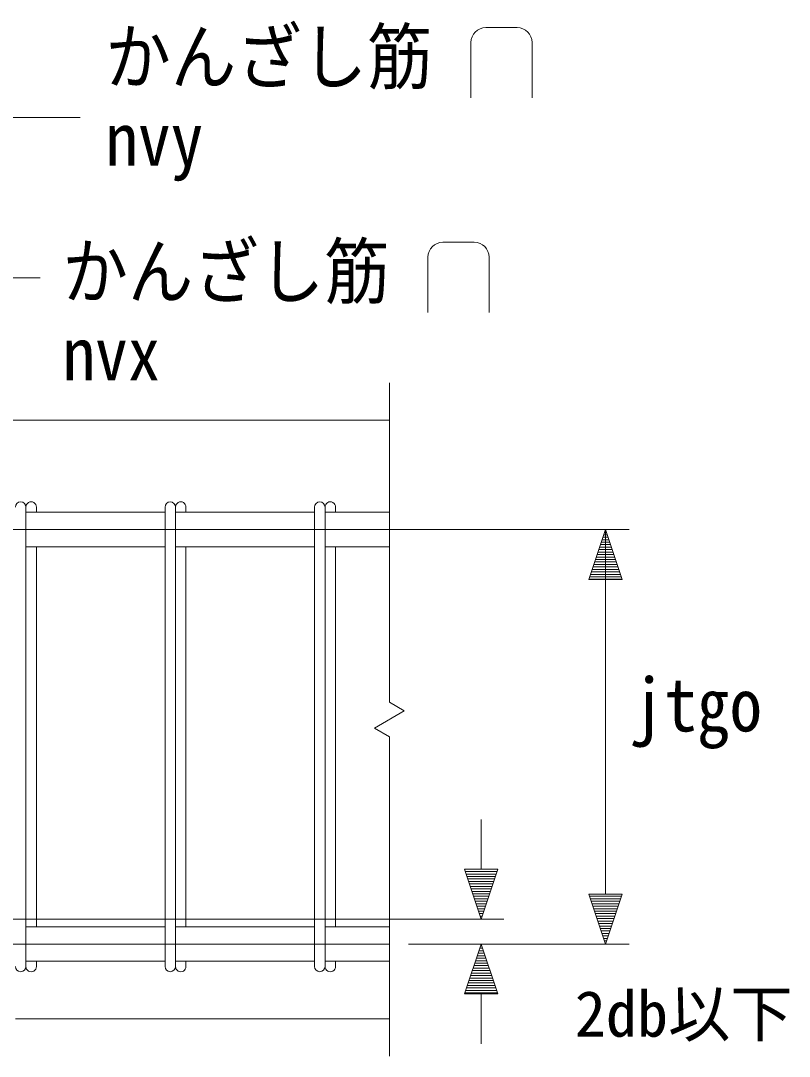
# Model space of a CAD drawing. Units: millimetres, scale not verified. Extents: x -890 to 863, y -296 to 296.
# Drawn here: x 605.4 to 645.8, y -243.2 to -188.9 of the extents above; entities that cross this region are included whole.
import ezdxf
from ezdxf.enums import TextEntityAlignment as Align

# ---------------------------------------------------------------- set-up
doc = ezdxf.new("R2010")
doc.units = ezdxf.units.MM
doc.header["$LTSCALE"] = 2
doc.layers.add('0-C__1-9__0-0_', color=7, linetype='Continuous', lineweight=18)
doc.layers.add('1-2__1-2__0-f__0-D_SUNPO', color=7, linetype='Continuous', lineweight=18)
doc.styles.add('ＭＳ ゴシック', font='')
doc.styles.get('ＭＳ ゴシック').set_extended_font_data('MS Gothic')

# ---------------------------------------------------------------- blocks, each defined once
blk = doc.blocks.new('CCURVE_ORG074')
at = {"layer": '0-C__1-9__0-0_'}
blk.add_lwpolyline([(1520.748, -535.394), (1519.002, -535.394), (1519.875, -532.776)], close=True, dxfattribs=at)
blk = doc.blocks.new('FILL_AREA_087_')
at = {"layer": '1-2__1-2__0-f__0-D_SUNPO'}
for p, q in [((1519.714, -533.26), (1520.037, -533.26)), ((1519.757, -533.13), (1519.993, -533.13)), ((1519.8, -533), (1519.95, -533)), ((1519.844, -532.87), (1519.907, -532.87)), ((1519.54, -533.78), (1520.21, -533.78)), ((1519.584, -533.65), (1520.167, -533.65)), ((1519.627, -533.52), (1520.123, -533.52)), ((1519.67, -533.39), (1520.08, -533.39)), ((1519.367, -534.3), (1520.383, -534.3)), ((1519.41, -534.17), (1520.34, -534.17)), ((1519.454, -534.04), (1520.297, -534.04)), ((1519.497, -533.91), (1520.253, -533.91)), ((1519.194, -534.82), (1520.557, -534.82)), ((1519.237, -534.69), (1520.513, -534.69)), ((1519.28, -534.56), (1520.47, -534.56)), ((1519.324, -534.43), (1520.427, -534.43)), ((1519.02, -535.34), (1520.73, -535.34)), ((1519.064, -535.21), (1520.687, -535.21)), ((1519.107, -535.08), (1520.643, -535.08)), ((1519.15, -534.95), (1520.6, -534.95))]:
    blk.add_line(p, q, dxfattribs=at)
blk = doc.blocks.new('CCURVE_ORG073')
at = {"layer": '0-C__1-9__0-0_'}
blk.add_lwpolyline([(1520.748, -528.848), (1519.002, -528.848), (1519.875, -531.466)], close=True, dxfattribs=at)
blk = doc.blocks.new('FILL_AREA_088_')
at = {"layer": '1-2__1-2__0-f__0-D_SUNPO'}
for p, q in [((1519.043, -528.97), (1520.707, -528.97)), ((1519.086, -529.1), (1520.664, -529.1)), ((1519.13, -529.23), (1520.621, -529.23)), ((1519.173, -529.36), (1520.577, -529.36)), ((1519.216, -529.49), (1520.534, -529.49)), ((1519.26, -529.62), (1520.491, -529.62)), ((1519.303, -529.75), (1520.447, -529.75)), ((1519.346, -529.88), (1520.404, -529.88)), ((1519.39, -530.01), (1520.361, -530.01)), ((1519.433, -530.14), (1520.317, -530.14)), ((1519.476, -530.27), (1520.274, -530.27)), ((1519.52, -530.4), (1520.231, -530.4)), ((1519.563, -530.53), (1520.187, -530.53)), ((1519.606, -530.66), (1520.144, -530.66)), ((1519.65, -530.79), (1520.101, -530.79)), ((1519.693, -530.92), (1520.057, -530.92)), ((1519.736, -531.05), (1520.014, -531.05)), ((1519.78, -531.18), (1519.971, -531.18)), ((1519.823, -531.31), (1519.927, -531.31)), ((1519.866, -531.44), (1519.884, -531.44))]:
    blk.add_line(p, q, dxfattribs=at)
blk = doc.blocks.new('CCURVE_ORG072')
at = {"layer": '0-C__1-9__0-0_'}
blk.add_lwpolyline([(1527.283, -530.157), (1525.537, -530.157), (1526.41, -532.776)], close=True, dxfattribs=at)
blk = doc.blocks.new('FILL_AREA_089_')
at = {"layer": '1-2__1-2__0-f__0-D_SUNPO'}
for p, q in [((1525.575, -530.27), (1527.245, -530.27)), ((1525.618, -530.4), (1527.202, -530.4)), ((1525.661, -530.53), (1527.158, -530.53)), ((1525.705, -530.66), (1527.115, -530.66)), ((1525.748, -530.79), (1527.072, -530.79)), ((1525.791, -530.92), (1527.028, -530.92)), ((1525.835, -531.05), (1526.985, -531.05)), ((1525.878, -531.18), (1526.942, -531.18)), ((1525.921, -531.31), (1526.898, -531.31)), ((1525.965, -531.44), (1526.855, -531.44)), ((1526.008, -531.57), (1526.812, -531.57)), ((1526.051, -531.7), (1526.768, -531.7)), ((1526.095, -531.83), (1526.725, -531.83)), ((1526.138, -531.96), (1526.682, -531.96)), ((1526.181, -532.09), (1526.638, -532.09)), ((1526.225, -532.22), (1526.595, -532.22)), ((1526.268, -532.35), (1526.552, -532.35)), ((1526.311, -532.48), (1526.508, -532.48)), ((1526.355, -532.61), (1526.465, -532.61)), ((1526.398, -532.74), (1526.422, -532.74))]:
    blk.add_line(p, q, dxfattribs=at)
blk = doc.blocks.new('CCURVE_ORG071')
at = {"layer": '0-C__1-9__0-0_'}
blk.add_lwpolyline([(1527.283, -513.633), (1525.537, -513.633), (1526.41, -511.015)], close=True, dxfattribs=at)
blk = doc.blocks.new('FILL_AREA_090_')
at = {"layer": '1-2__1-2__0-f__0-D_SUNPO'}
for p, q in [((1526.275, -511.42), (1526.545, -511.42)), ((1526.318, -511.29), (1526.502, -511.29)), ((1526.361, -511.16), (1526.458, -511.16)), ((1526.405, -511.03), (1526.415, -511.03)), ((1526.101, -511.94), (1526.718, -511.94)), ((1526.145, -511.81), (1526.675, -511.81)), ((1526.188, -511.68), (1526.632, -511.68)), ((1526.231, -511.55), (1526.588, -511.55)), ((1525.885, -512.59), (1526.935, -512.59)), ((1525.928, -512.46), (1526.892, -512.46)), ((1525.971, -512.33), (1526.848, -512.33)), ((1526.015, -512.2), (1526.805, -512.2)), ((1526.058, -512.07), (1526.762, -512.07)), ((1525.711, -513.11), (1527.108, -513.11)), ((1525.755, -512.98), (1527.065, -512.98)), ((1525.798, -512.85), (1527.022, -512.85)), ((1525.841, -512.72), (1526.978, -512.72)), ((1525.538, -513.63), (1527.282, -513.63)), ((1525.581, -513.5), (1527.238, -513.5)), ((1525.625, -513.37), (1527.195, -513.37)), ((1525.668, -513.24), (1527.152, -513.24))]:
    blk.add_line(p, q, dxfattribs=at)

msp = doc.modelspace()

# ---------------------------------------------------------------- linework, layer by layer
at = {"layer": '0-C__1-9__0-0_'}
for p, q in [((629.85, -189.239), (631.492, -189.239)), ((629.064, -192.924), (629.064, -190.025)), ((632.277, -192.924), (632.277, -190.025)), ((608.538, -193.962), (604.038, -193.962)), ((627.597, -200.505), (629.238, -200.505)), ((626.811, -204.19), (626.811, -201.29)), ((630.024, -204.19), (630.024, -201.29)), ((606.432, -202.364), (601.932, -202.364)), ((569.79, -209.847), (624.782, -209.847)), ((605.692, -238.522), (605.692, -214.404)), ((612.998, -214.679), (605.692, -214.679)), ((606.242, -214.679), (606.242, -214.404)), ((612.998, -214.404), (612.998, -238.522)), ((613.548, -238.522), (613.548, -214.404)), ((620.854, -214.679), (613.548, -214.679)), ((614.098, -214.679), (614.098, -214.404)), ((620.854, -214.404), (620.854, -238.522)), ((621.404, -238.522), (621.404, -214.404)), ((624.782, -214.679), (621.404, -214.679)), ((621.954, -214.679), (621.954, -214.404)), ((624.782, -214.679), (624.782, -216.485)), ((624.782, -215.582), (579.346, -215.582)), ((625.787, -215.582), (624.782, -215.582)), ((625.787, -215.582), (637.384, -215.582)), ((636.134, -234.725), (636.134, -215.582)), ((612.998, -216.485), (605.692, -216.485)), ((606.242, -216.485), (606.242, -236.44)), ((620.854, -216.485), (613.548, -216.485)), ((614.098, -216.485), (614.098, -236.44)), ((624.782, -216.485), (621.404, -216.485)), ((621.954, -216.485), (621.954, -236.44)), ((606.242, -221.395), (606.242, -231.53)), ((614.098, -221.395), (614.098, -231.53)), ((621.954, -221.395), (621.954, -231.53)), ((629.6, -233.415), (629.6, -230.797)), ((606.242, -233.337), (606.242, -236.44)), ((614.098, -233.337), (614.098, -236.44)), ((621.954, -233.337), (621.954, -236.44)), ((625.787, -236.034), (603.511, -236.034)), ((612.998, -236.44), (605.692, -236.44)), ((620.854, -236.44), (613.548, -236.44)), ((624.782, -236.44), (621.404, -236.44)), ((625.787, -236.034), (630.798, -236.034)), ((624.782, -237.343), (578.896, -237.343)), ((625.787, -237.343), (637.384, -237.343)), ((612.998, -238.247), (605.692, -238.247)), ((606.242, -238.522), (606.242, -238.247)), ((620.854, -238.247), (613.548, -238.247)), ((614.098, -238.522), (614.098, -238.247)), ((624.782, -238.247), (621.404, -238.247)), ((621.954, -238.522), (621.954, -238.247)), ((629.6, -239.962), (629.6, -242.581)), ((605.142, -241.271), (624.782, -241.271))]:
    msp.add_line(p, q, dxfattribs=at)
msp.add_lwpolyline([(624.782, -243.235), (624.782, -226.466), (623.996, -226.013), (625.568, -225.106), (624.782, -224.652), (624.782, -207.883)], dxfattribs=at)
for centre, radius, start, end in [((629.85, -190.025), 0.786, 90, 180), ((631.492, -190.025), 0.786, 0, 90), ((627.597, -201.29), 0.786, 90, 180), ((629.238, -201.29), 0.786, 0, 90), ((605.417, -214.404), 0.275, 360, 180), ((605.967, -214.404), 0.275, 360, 180.0005), ((613.273, -214.404), 0.275, 360, 180), ((613.823, -214.404), 0.275, 360, 180.0005), ((621.129, -214.404), 0.275, 360, 180), ((621.679, -214.404), 0.275, 360, 180.0005), ((605.417, -238.522), 0.275, 180, 0), ((605.967, -238.522), 0.275, 179.9995, 0), ((613.273, -238.522), 0.275, 180, 0), ((613.823, -238.522), 0.275, 179.9995, 0), ((621.129, -238.522), 0.275, 180, 0), ((621.679, -238.522), 0.275, 179.9995, 0)]:
    msp.add_arc(centre, radius, start, end, dxfattribs=at)

# ---------------------------------------------------------------- block references
for name in ['CCURVE_ORG071', 'FILL_AREA_090_', 'CCURVE_ORG073', 'FILL_AREA_088_', 'CCURVE_ORG072', 'FILL_AREA_089_', 'CCURVE_ORG074', 'FILL_AREA_087_']:
    msp.add_blockref(name, (-890.276, 295.433), dxfattribs=at)

# ---------------------------------------------------------------- texts
at = {"layer": '0-C__1-9__0-0_', "style": 'ＭＳ ゴシック', "width": 0.9}
for s, p in [('かんざし筋', (609.864, -193.008)), ('nvy', (609.864, -197.322)), ('かんざし筋', (607.611, -204.274)), ('nvx', (607.611, -208.588)), ('jtgo', (637.506, -227.021))]:
    msp.add_text(s, height=2.8, dxfattribs=at).set_placement(p, align=Align.BOTTOM_LEFT)
at = {"layer": '0-C__1-9__0-0_', "style": 'ＭＳ ゴシック'}
msp.add_text('2db以下', height=2.4, dxfattribs=at).set_placement((634.521, -242.92), align=Align.BOTTOM_LEFT)

doc.saveas('drawing.dxf')
